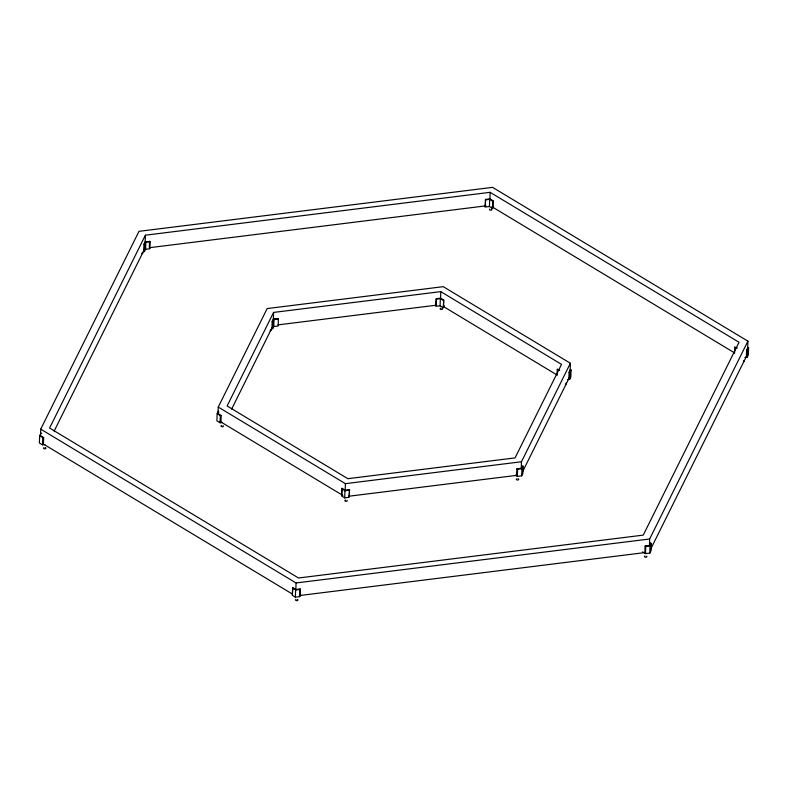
<?xml version="1.0" encoding="UTF-8"?>
<svg xmlns="http://www.w3.org/2000/svg" width="788" height="788" viewBox="0 0 788 788"><rect width="100%" height="100%" fill="white"/><g stroke="black" fill="none" stroke-linecap="round" stroke-linejoin="round"><path stroke-width="1.18" d="M41.725 433.242L40.838 433.351L39.627 435.784L39.4 442.964L42.542 444.856L44.906 444.56M40.493 436.266L40.72 429.145L138.983 231.337L492.579 187.357L747.91 341.174L747.684 348.296M42.542 444.856L42.769 437.675L39.627 435.784M40.513 435.675L43.655 437.557L43.448 444.087L292.486 594.122L292.712 587.602L295.845 589.493L300.198 588.951L299.992 595.482M143.771 250.692L143.977 244.162L145.189 241.729L150.173 241.571L149.947 248.752L145.603 249.294L144.391 251.727L144.618 244.546L145.829 242.113L150.173 241.571M145.13 243.512L145.396 235.198L490.116 192.321L739.036 342.278L643.244 535.121L298.524 577.998L49.595 428.042L145.396 235.198M145.603 249.294L145.829 242.113M149.326 247.718L149.533 241.187M218.355 411.267L217.153 413.7L216.917 420.881L220.059 422.772L222.423 422.476M218.02 414.183L218.246 407.061L267.171 308.561L443.25 286.665L570.394 363.258L570.088 372.754M220.059 422.772L220.285 415.591L217.153 413.7M220.965 422.013L221.172 415.483L218.04 413.592L218.837 411.966M271.959 327.916L272.165 321.386L273.377 318.953L278.361 318.795L278.134 325.976L273.791 326.518L272.579 328.951L272.806 321.77L274.017 319.337L278.361 318.795M273.318 320.736L273.584 312.422L440.778 291.629L561.519 364.361L515.056 457.897L347.853 478.69L227.121 405.958L273.584 312.422M273.791 326.518L274.017 319.337M292.712 587.602L292.24 595.275L295.372 597.166L299.726 596.634L300.711 594.644M295.372 597.166L295.599 589.985L292.466 588.094M295.825 590.084L296.052 582.962L40.72 429.145M299.726 596.634L300.198 588.951M341.795 488.787L341.568 495.977L344.711 497.868L349.054 497.326L349.527 489.644L345.183 490.185L342.041 488.294L341.795 488.787L344.937 490.678L349.281 490.146M341.834 494.825L342.041 488.294M344.711 497.868L344.937 490.678M345.164 490.776L345.39 483.655L218.246 407.061M349.32 496.174L349.527 489.644M556.909 374.891L443.516 306.581L443.713 300.051L440.571 298.159L436.227 298.701L435.754 306.374L440.098 305.833L443.24 307.724L444.225 305.734M436.02 305.222L436.158 300.868M440.098 305.833L440.325 298.652L435.981 299.194M440.561 298.75L440.778 291.629M443.24 307.724L443.713 300.051M492.835 207.274L493.042 200.743L489.909 198.852L485.566 199.394L485.083 207.067L489.437 206.525L492.569 208.416L493.554 206.436M485.359 205.914L485.566 199.394M489.437 206.525L489.663 199.344L485.309 199.886M489.89 199.443L490.116 192.321M492.569 208.416L493.042 200.743M516.701 475.351L516.908 468.821L521.252 468.289L522.464 465.856L523.104 466.24L522.877 473.421L521.666 475.853L517.322 476.395L515.401 475.233M517.322 476.395L517.549 469.215L516.908 468.821M521.242 468.88L521.459 461.758L570.394 363.258M521.666 475.853L521.892 468.673L523.104 466.24M557.086 375.246L557.274 369.267L559.756 370.074M568.867 378.762L569.074 372.231L570.187 369.789M569.724 379.294L569.951 372.113L571.073 369.671L570.847 376.851L569.724 379.294L567.37 379.619M644.889 552.575L645.096 546.054L649.45 545.513L650.652 543.08L651.292 543.464L651.065 550.645L649.854 553.077L645.51 553.619L642.624 551.876M645.51 553.619L645.736 546.439L645.096 546.054M649.43 546.104L649.657 538.982L747.91 341.174M649.854 553.077L650.09 545.897L651.292 543.464M650.484 548.517L650.652 543.08M734.613 353.152L734.8 347.163L737.292 347.971M746.394 356.668L746.6 350.138L747.714 347.685M747.251 357.2L747.487 350.01L748.6 347.567L748.373 354.748L747.251 357.2L744.906 357.516M54.116 431.174L144.431 249.363M231.623 409.11L272.077 327.68M522.68 471.529L569.438 377.413M650.327 549.837L746.413 356.432M569.074 372.231L569.951 372.113M746.6 350.138L747.487 350.01M149.848 247.649L486.048 205.835M278.056 324.873L436.71 305.143M42.769 437.675L43.655 437.557M220.285 415.591L221.172 415.483M345.39 483.655L521.459 461.758M517.549 469.215L521.892 468.673M348.621 496.263L517.411 475.262M296.052 582.962L649.657 538.982M295.599 589.985L299.952 589.444M645.736 546.439L650.09 545.897M299.302 595.57L645.579 552.496M734.8 347.163L736.406 348.089M557.274 369.267L558.879 370.193M489.663 199.344L492.796 201.236M491.801 206.643L734.426 352.807M440.325 298.652L443.467 300.543M143.977 244.162L144.618 244.546M272.165 321.386L272.806 321.77M219.931 421.383L342.869 495.445M442.295 308.443A1.192 0.68 1.8 0 1 441.979 309.418A1.192 0.68 1.8 0 1 440.285 309.113A1.192 0.68 1.8 0 1 440.906 308.187M743.429 360.845A1.192 0.68 1.8 0 1 743.448 361.919M517.982 478.72A1.192 0.68 1.8 0 1 518.563 479.675A1.192 0.68 1.8 0 1 516.859 479.892A1.192 0.68 1.8 0 1 516.573 478.897M566.119 383.076A1.192 0.68 1.8 0 1 565.351 384.15M45.182 447.545A1.192 0.68 1.8 0 1 45.763 448.5A1.192 0.68 1.8 0 1 44.059 448.707A1.192 0.68 1.8 0 1 43.773 447.712M491.416 209.007A1.192 0.68 1.8 0 1 491.613 209.963A1.192 0.68 1.8 0 1 489.939 210.041A1.192 0.68 1.8 0 1 489.742 209.086M223.339 425.845A1.192 0.68 1.8 0 1 222.679 426.712A1.192 0.68 1.8 0 1 221.132 426.298A1.192 0.68 1.8 0 1 221.792 425.431M270.619 329.64A1.192 0.68 1.8 0 1 271.033 330.359A1.192 0.68 1.8 0 1 270.028 330.832M646.653 556.17A1.192 0.68 1.8 0 1 646.416 557.116A1.192 0.68 1.8 0 1 644.751 556.949A1.192 0.68 1.8 0 1 644.988 556.003M142.165 252.318A1.192 0.68 1.8 0 1 142.845 253.135A1.192 0.68 1.8 0 1 141.525 253.598M297.45 599.451A1.192 0.68 1.8 0 1 297.588 600.446A1.192 0.68 1.8 0 1 295.835 600.407A1.192 0.68 1.8 0 1 296.002 599.412M347.153 500.439A1.192 0.68 1.8 0 1 346.493 501.306A1.192 0.68 1.8 0 1 344.947 500.892A1.192 0.68 1.8 0 1 345.607 500.025"/></g></svg>
